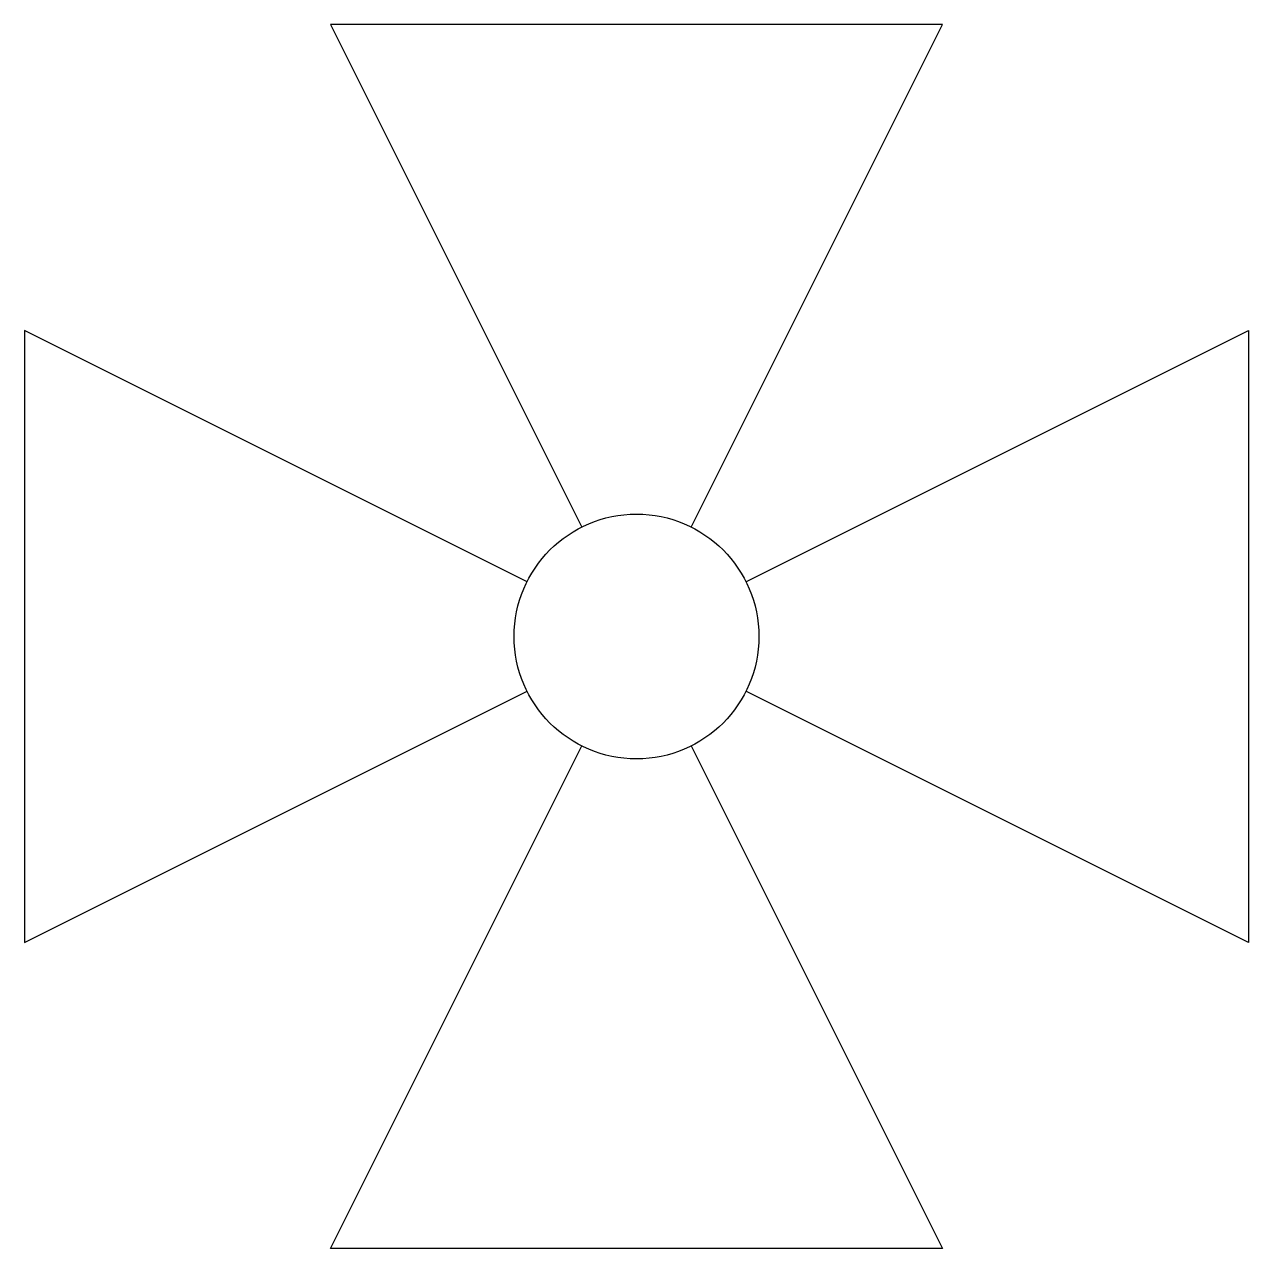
# Model space of a CAD drawing. Header units: millimetres. Extents: x -150 to 150, y -150 to 150.
import ezdxf

# ---------------------------------------------------------------- set-up
doc = ezdxf.new("R2010")
doc.units = ezdxf.units.MM

msp = doc.modelspace()

# ---------------------------------------------------------------- linework, layer by layer
at = {"color": 0, "linetype": 'ByBlock', "lineweight": -2}
for points in [[(13.42, 26.83), (75, 150), (-75, 150), (-13.42, 26.83)], [(-26.83, 13.42), (-150, 75), (-150, -75), (-26.83, -13.42)], [(26.83, 13.42), (150, 75)], [(150, 75), (150, -75), (26.83, -13.42)], [(13.42, -26.83), (75, -150), (-75, -150), (-13.42, -26.83)]]:
    msp.add_lwpolyline(points, dxfattribs=at)
msp.add_circle((0, 0), 30, dxfattribs=at)

doc.saveas('drawing.dxf')
